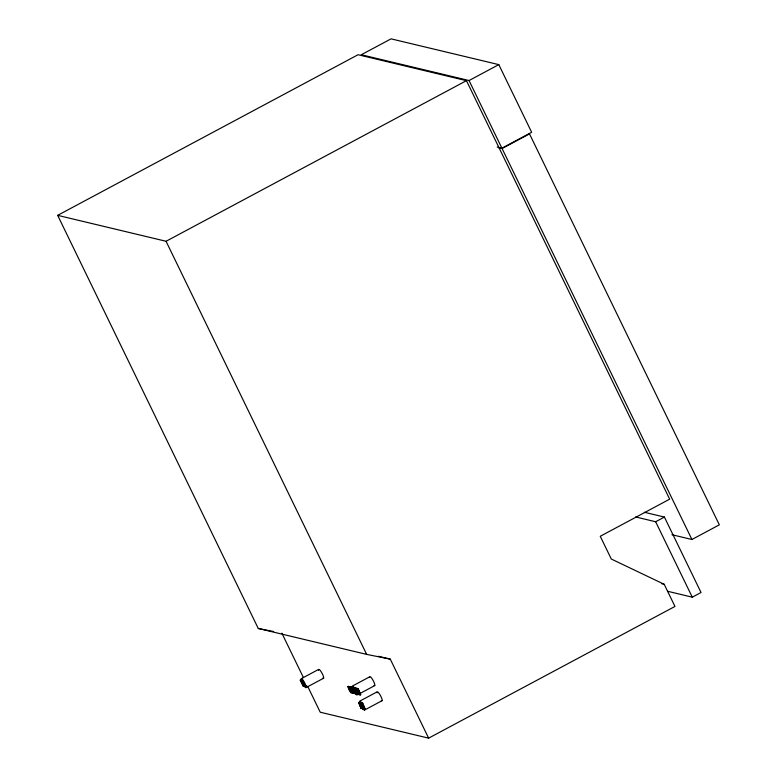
<?xml version="1.0" encoding="UTF-8"?>
<svg xmlns="http://www.w3.org/2000/svg" width="777" height="777" viewBox="0 0 777 777"><rect width="100%" height="100%" fill="white"/><g stroke="black" fill="none" stroke-linecap="round" stroke-linejoin="round"><path stroke-width="1.17" d="M428.632 738.15L390.258 659.119L366.657 654.389L258.265 628.467L57.663 215.346L358.061 54.73L466.453 80.662L669.667 499.164L600.252 536.276L611.305 559.032L664.199 584.294L674.96 606.439L428.632 738.15L320.241 712.218L307.624 686.237M57.663 215.346L166.055 241.278L466.453 80.662M498.805 64.627L391.045 38.85L361.295 54.759L469.055 80.536L498.805 64.627L531.653 132.284L501.903 148.193L497.222 147.067M498.552 147.688L502.078 148.533L529.496 133.877L719.337 524.834L691.918 539.5L671.94 534.722M300.243 680.128L302.136 680.137L302.506 680.885L300.835 680.934L301.699 682.721L303.312 682.653L303.681 683.41L302.068 683.478L303.03 685.45L304.72 685.401L305.089 686.149L304.506 686.47L303.166 686.149L300.243 680.128L302.136 680.137M300.835 680.934L301.418 680.623L302.292 682.41L303.312 682.653M301.923 680.535L302.739 680.273L305.293 685.537L306.565 686.509L304.846 686.547L301.923 680.535L302.739 680.273M301.699 682.721L302.292 682.41M302.068 683.478L302.651 683.168L303.613 685.139L304.72 685.401M303.03 685.45L303.613 685.139M303.166 686.149L305.089 686.149M302.146 680.584L304.71 685.848L305.293 685.537M304.71 685.848L306.196 685.751M306.089 687.577L323.591 678.224M635.625 516.948L655.652 521.746L664.403 517.064L701.029 592.501L692.278 597.183L667.54 591.258M347.95 686.674L348.756 686.421L350.184 689.364L349.601 689.675C345.911 680.807 349.669 694.259 351.68 692.433L350.514 689.471L349.932 689.782L351.097 692.744M348.174 686.732L348.756 686.421M349.601 689.675L349.106 686.955L349.689 686.645L352.476 690.802M349.844 689.316L350.427 689.005L352.962 692.734L352.37 693.045L349.844 689.316L349.427 687.023L350.038 686.722L351.748 689.791M349.106 686.955L350.272 686.781M352.729 690.986L353.156 692.045L352.573 692.356L350.524 687.286L351.107 686.975L353.991 691.588M350.524 687.286L351.447 687.062M350.864 687.373L353.826 692.657L351.69 687.567L352.515 687.315L354.934 693.21L354.108 693.463L351.049 688.063L351.631 687.742M351.69 687.567L352.515 687.315M354.875 693.647L355.672 693.385L353.263 687.49L352.68 687.81L355.079 693.696L352.467 687.752L353.516 687.558L354.623 689.568M352.467 687.752L353.516 687.558M356.4 692.822L355.817 693.133L353.768 688.063L354.691 687.839L357.235 692.365M353.768 688.063L354.691 687.839M350.087 690.675L350.67 690.364M354.098 688.15L357.07 693.434L354.934 688.344L356.051 688.16L357.702 691.18M354.875 688.519L356.973 693.696L356.39 694.007L354.283 688.83L354.875 688.519L355.244 689.18M354.934 688.344L356.051 688.16M356.293 688.675L357.216 688.441L360.188 693.725L359.605 694.036L356.293 688.675L358.352 693.735L355.468 688.471M356.633 688.752L357.216 688.441M359.605 694.036L357.469 688.956L358.051 688.645L360.713 694.589L359.887 694.842L356.818 689.442L358.925 694.619L359.508 694.308L358.605 692.093M350.864 692.686L351.68 692.433M357.469 688.956L358.284 688.694M349.932 689.782L352.098 692.987L352.962 692.734M349.456 687.033L352.875 693.171L353.729 692.919L352.836 690.714M352.875 693.171L353.729 692.919M354.108 693.463L354.934 693.21M352.7 687.81L356.119 693.948L356.973 693.696M354.283 688.83L357.352 694.24L358.178 693.987L355.759 688.092M357.352 694.24L358.178 693.987M360.334 693.298L374.747 685.596M355.225 688.412L358.644 694.551L359.508 694.308M359.887 694.842L360.713 694.589M361.111 708.478L358.673 702.573L359.256 702.262L363.102 708.498L362.276 708.75L360.402 706.643L361.111 708.478L361.693 708.158L360.984 706.332L360.402 706.643M358.673 702.573L359.45 702.311M359.664 702.816L360.489 702.554L363.374 707.818L362.791 708.129C356.934 695.745 360.431 708.42 363.947 708.702L362.597 705.39M359.906 702.874L360.489 702.554M360.732 703.068L361.655 702.835L364.627 708.119L364.044 708.43L360.732 703.068L362.791 708.129M361.072 703.146L361.655 702.835M364.044 708.43L361.907 703.35L362.49 703.039L365.151 708.993L364.326 709.246L361.256 703.836L361.839 703.525M361.907 703.35L362.723 703.098M361.693 708.158L359.139 703.35L360.12 705.914L360.703 705.603L360.101 704.04M360.868 708.42L361.451 708.109M362.276 708.75L363.102 708.498M363.082 708.945L363.947 708.702M364.326 709.246L365.151 708.993M364.578 710.042L382.07 700.679M258.265 628.467L273.601 631.536M644.376 512.276L664.403 517.064M661.849 583.731L664.199 584.294M378.477 656.303L390.258 659.119M305.429 686.237L306.565 686.509M360.12 705.914L360.703 706.05M350.514 689.471L351.592 691.074M358.867 702.622L362.519 708.809M358.857 691.685L360.47 694.531M363.83 707.031L364.908 708.935M358.663 693.22L355.808 688.101L355.176 688.403L357.595 694.298M360.246 702.505L362.529 706.594M352.933 687.868L355.817 693.133M349.689 687.091L352.573 692.356M469.055 80.536L501.903 148.193M502.078 148.533L691.918 539.5M655.652 521.746L692.278 597.183M166.055 241.278L366.657 654.389M348.533 686.363L350.961 691.375M281.866 633.187L303.418 677.573M305.614 686.072L305.983 686.819M302.506 680.225L304.943 685.236M301.554 680.448L301.923 681.196M302.729 682.964L303.098 683.721M304.137 685.712L304.506 686.47M300.825 679.817L303.263 684.828M358.051 688.645L360.188 693.725M362.49 703.039L364.627 708.119M357.702 689.005L360.13 694.9M362.14 703.408L364.568 709.304M351.932 687.626L354.351 693.521M353.049 687.441L353.856 689.413M361.315 702.758L362.538 705.759M362.946 706.769L363.374 707.818M361.256 703.836L363.364 709.012M351.049 688.063L353.147 693.23M349.689 686.645L350.019 688.451M301.874 678.904A5.07 1.059 61.9 0 1 306.138 686.567A5.07 1.059 61.9 0 1 302.884 684.013M301.369 680.633A5.07 1.059 61.9 0 1 301.175 678.739L318.677 669.385A5.07 1.059 61.9 0 0 318.628 670.396M319.376 669.551A5.07 1.059 61.9 0 1 323.009 675.281A5.07 1.059 61.9 0 1 322.882 678.059M360.363 701.369A5.07 1.059 61.9 0 1 364.52 708.605A5.07 1.059 61.9 0 1 362.033 707.585M360.761 705.293A5.07 1.059 61.9 0 1 360.237 704.137M359.848 703.088A5.07 1.059 61.9 0 1 359.654 701.194L377.156 691.841A5.07 1.059 61.9 0 0 377.107 692.861M377.865 692.006A5.07 1.059 61.9 0 1 381.497 697.736A5.07 1.059 61.9 0 1 381.371 700.514M356.662 692.006A5.07 1.059 61.9 0 1 356.779 694.939A5.07 1.059 61.9 0 1 353.428 690.209M352.525 688.004A5.07 1.059 61.9 0 1 352.331 686.11L369.833 676.748A5.07 1.059 61.9 0 0 369.716 677.126M353.04 686.276A5.07 1.059 61.9 0 1 355.536 689.685M370.532 676.922A5.07 1.059 61.9 0 1 374.164 682.653A5.07 1.059 61.9 0 1 374.048 685.431"/></g></svg>
